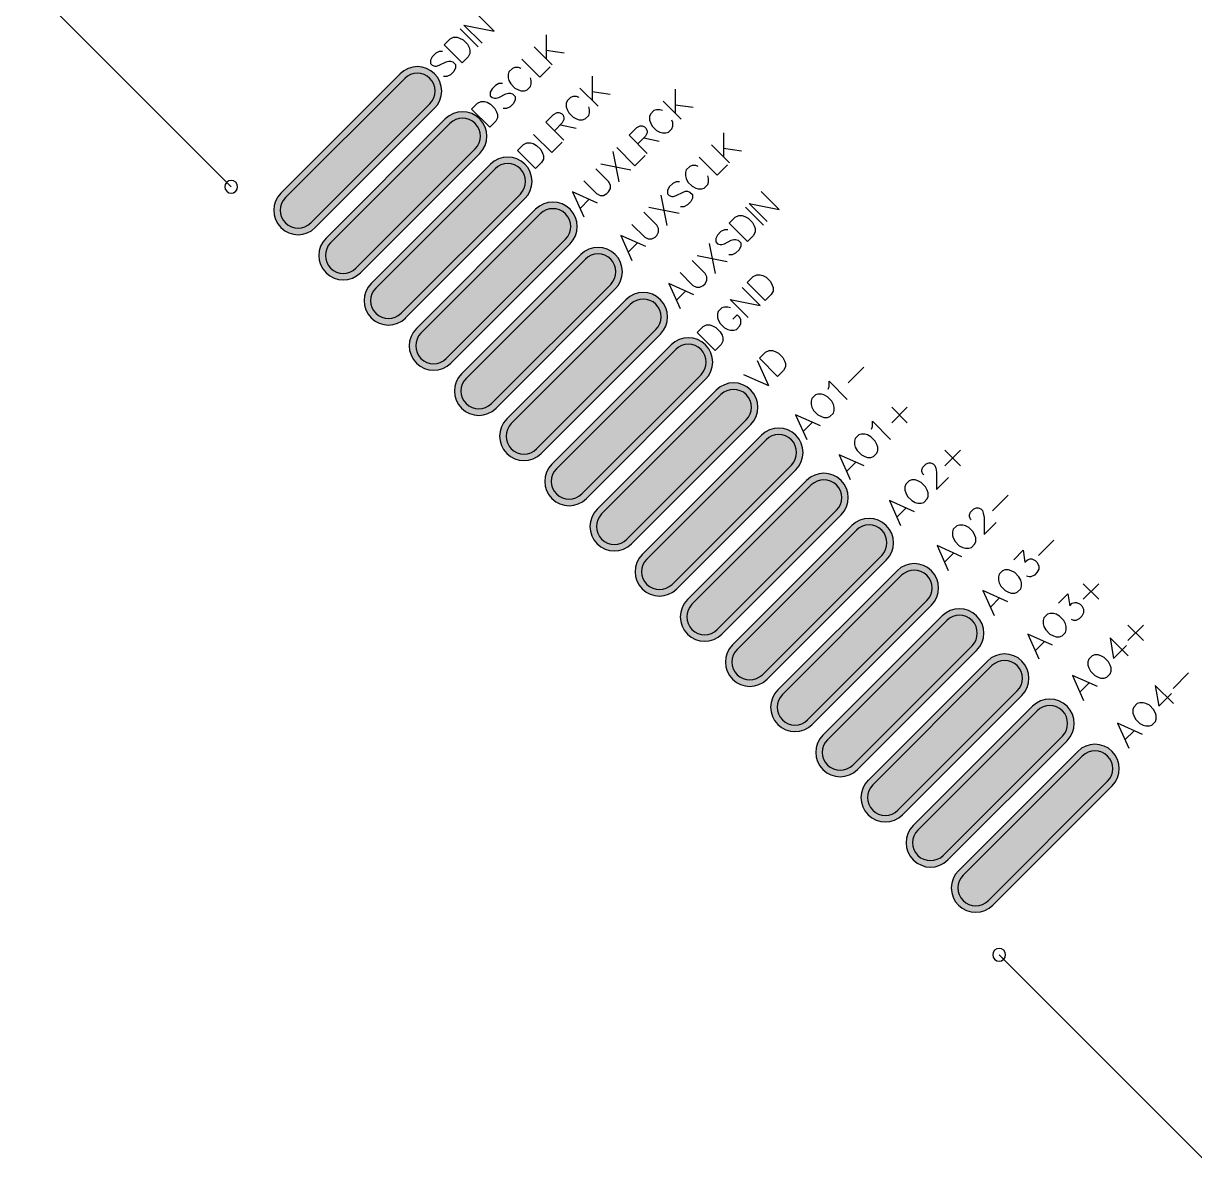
# Model space of a CAD drawing. Header units: millimetres. Extents: x -16.3 to 57, y -39.6 to 27.9.
# Drawn here: x 12.15 to 21.32, y -17.55 to -8.64 of the extents above; entities that cross this region are included whole.
import ezdxf

# ---------------------------------------------------------------- set-up
doc = ezdxf.new("R2010")
doc.units = ezdxf.units.MM
doc.header["$MEASUREMENT"] = 0
for name, color, linetype in [('TopLayer', 1, 'Continuous'), ('TopOverlay', 2, 'Continuous'), ('TopPaste', 8, 'Continuous'), ('TopSolder', 216, 'Continuous')]:
    doc.layers.add(name, color=color, linetype=linetype)

msp = doc.modelspace()

# ---------------------------------------------------------------- hatches: boundary and pattern name
at = {"layer": 'TopLayer'}
h = msp.add_hatch(color=1, dxfattribs=at)
edge = h.paths.add_edge_path()
edge.add_arc((14.302, -10.1014), 0.14, 135, 315)
edge.add_line((14.401, -10.2004), (15.3344, -9.267))
edge.add_arc((15.2354, -9.168), 0.14, -45, 135)
edge.add_line((15.1364, -9.069), (14.203, -10.0024))
h = msp.add_hatch(color=1, dxfattribs=at)
edge = h.paths.add_edge_path()
edge.add_arc((14.6555, -10.4549), 0.14, 135, 315)
edge.add_line((14.7545, -10.5539), (15.6879, -9.6205))
edge.add_arc((15.5889, -9.5215), 0.14, -45, 135)
edge.add_line((15.4899, -9.4226), (14.5565, -10.3559))
h = msp.add_hatch(color=1, dxfattribs=at)
edge = h.paths.add_edge_path()
edge.add_arc((15.0091, -10.8085), 0.14, 135, 315)
edge.add_line((15.1081, -10.9075), (16.0415, -9.9741))
edge.add_arc((15.9425, -9.8751), 0.14, -45, 135)
edge.add_line((15.8435, -9.7761), (14.9101, -10.7095))
h = msp.add_hatch(color=1, dxfattribs=at)
edge = h.paths.add_edge_path()
edge.add_arc((15.3626, -11.162), 0.14, 135, 315)
edge.add_line((15.4616, -11.261), (16.395, -10.3276))
edge.add_arc((16.296, -10.2286), 0.14, -45, 135)
edge.add_line((16.197, -10.1297), (15.2636, -11.063))
h = msp.add_hatch(color=1, dxfattribs=at)
edge = h.paths.add_edge_path()
edge.add_arc((15.7162, -11.5156), 0.14, 135, 315)
edge.add_line((15.8152, -11.6146), (16.7486, -10.6812))
edge.add_arc((16.6496, -10.5822), 0.14, -45, 135)
edge.add_line((16.5506, -10.4832), (15.6172, -11.4166))
h = msp.add_hatch(color=1, dxfattribs=at)
edge = h.paths.add_edge_path()
edge.add_arc((16.0697, -11.8691), 0.14, 135, 315)
edge.add_line((16.1687, -11.9681), (17.1021, -11.0347))
edge.add_arc((17.0031, -10.9358), 0.14, -45, 135)
edge.add_line((16.9041, -10.8368), (15.9707, -11.7702))
h = msp.add_hatch(color=1, dxfattribs=at)
edge = h.paths.add_edge_path()
edge.add_arc((16.4233, -12.2227), 0.14, 135, 315)
edge.add_line((16.5223, -12.3217), (17.4557, -11.3883))
edge.add_arc((17.3567, -11.2893), 0.14, -45, 135)
edge.add_line((17.2577, -11.1903), (16.3243, -12.1237))
h = msp.add_hatch(color=1, dxfattribs=at)
edge = h.paths.add_edge_path()
edge.add_arc((16.7768, -12.5762), 0.14, 135, 315)
edge.add_line((16.8758, -12.6752), (17.8092, -11.7418))
edge.add_arc((17.7102, -11.6429), 0.14, -45, 135)
edge.add_line((17.6112, -11.5439), (16.6779, -12.4773))
h = msp.add_hatch(color=1, dxfattribs=at)
edge = h.paths.add_edge_path()
edge.add_arc((17.1304, -12.9298), 0.14, 135, 315)
edge.add_line((17.2294, -13.0288), (18.1628, -12.0954))
edge.add_arc((18.0638, -11.9964), 0.14, -45, 135)
edge.add_line((17.9648, -11.8974), (17.0314, -12.8308))
h = msp.add_hatch(color=1, dxfattribs=at)
edge = h.paths.add_edge_path()
edge.add_arc((17.4839, -13.2834), 0.14, 135, 315)
edge.add_line((17.5829, -13.3823), (18.5163, -12.449))
edge.add_arc((18.4173, -12.35), 0.14, -45, 135)
edge.add_line((18.3183, -12.251), (17.385, -13.1844))
h = msp.add_hatch(color=1, dxfattribs=at)
edge = h.paths.add_edge_path()
edge.add_arc((17.8375, -13.6369), 0.14, 135, 315)
edge.add_line((17.9365, -13.7359), (18.8699, -12.8025))
edge.add_arc((18.7709, -12.7035), 0.14, -45, 135)
edge.add_line((18.6719, -12.6045), (17.7385, -13.5379))
h = msp.add_hatch(color=1, dxfattribs=at)
edge = h.paths.add_edge_path()
edge.add_arc((18.1911, -13.9905), 0.14, 135, 315)
edge.add_line((18.29, -14.0894), (19.2234, -13.1561))
edge.add_arc((19.1244, -13.0571), 0.14, -45, 135)
edge.add_line((19.0255, -12.9581), (18.0921, -13.8915))
h = msp.add_hatch(color=1, dxfattribs=at)
edge = h.paths.add_edge_path()
edge.add_arc((18.5446, -14.344), 0.14, 135, 315)
edge.add_line((18.6436, -14.443), (19.577, -13.5096))
edge.add_arc((19.478, -13.4106), 0.14, -45, 135)
edge.add_line((19.379, -13.3116), (18.4456, -14.245))
h = msp.add_hatch(color=1, dxfattribs=at)
edge = h.paths.add_edge_path()
edge.add_arc((18.8982, -14.6976), 0.14, 135, 315)
edge.add_line((18.9971, -14.7966), (19.9305, -13.8632))
edge.add_arc((19.8315, -13.7642), 0.14, -45, 135)
edge.add_line((19.7326, -13.6652), (18.7992, -14.5986))
h = msp.add_hatch(color=1, dxfattribs=at)
edge = h.paths.add_edge_path()
edge.add_arc((19.2517, -15.0511), 0.14, 135, 315)
edge.add_line((19.3507, -15.1501), (20.2841, -14.2167))
edge.add_arc((20.1851, -14.1177), 0.14, -45, 135)
edge.add_line((20.0861, -14.0187), (19.1527, -14.9521))
h = msp.add_hatch(color=1, dxfattribs=at)
edge = h.paths.add_edge_path()
edge.add_arc((19.6053, -15.4047), 0.14, 135, 315)
edge.add_line((19.7043, -15.5037), (20.6376, -14.5703))
edge.add_arc((20.5387, -14.4713), 0.14, -45, 135)
edge.add_line((20.4397, -14.3723), (19.5063, -15.3057))
at = {"layer": 'TopPaste'}
h = msp.add_hatch(color=8, dxfattribs=at)
edge = h.paths.add_edge_path()
edge.add_arc((14.302, -10.1014), 0.14, 135, 315)
edge.add_line((14.401, -10.2004), (15.3344, -9.267))
edge.add_arc((15.2354, -9.168), 0.14, -45, 135)
edge.add_line((15.1364, -9.069), (14.203, -10.0024))
h = msp.add_hatch(color=8, dxfattribs=at)
edge = h.paths.add_edge_path()
edge.add_arc((14.6555, -10.4549), 0.14, 135, 315)
edge.add_line((14.7545, -10.5539), (15.6879, -9.6205))
edge.add_arc((15.5889, -9.5215), 0.14, -45, 135)
edge.add_line((15.4899, -9.4226), (14.5565, -10.3559))
h = msp.add_hatch(color=8, dxfattribs=at)
edge = h.paths.add_edge_path()
edge.add_arc((15.0091, -10.8085), 0.14, 135, 315)
edge.add_line((15.1081, -10.9075), (16.0415, -9.9741))
edge.add_arc((15.9425, -9.8751), 0.14, -45, 135)
edge.add_line((15.8435, -9.7761), (14.9101, -10.7095))
h = msp.add_hatch(color=8, dxfattribs=at)
edge = h.paths.add_edge_path()
edge.add_arc((15.3626, -11.162), 0.14, 135, 315)
edge.add_line((15.4616, -11.261), (16.395, -10.3276))
edge.add_arc((16.296, -10.2286), 0.14, -45, 135)
edge.add_line((16.197, -10.1297), (15.2636, -11.063))
h = msp.add_hatch(color=8, dxfattribs=at)
edge = h.paths.add_edge_path()
edge.add_arc((15.7162, -11.5156), 0.14, 135, 315)
edge.add_line((15.8152, -11.6146), (16.7486, -10.6812))
edge.add_arc((16.6496, -10.5822), 0.14, -45, 135)
edge.add_line((16.5506, -10.4832), (15.6172, -11.4166))
h = msp.add_hatch(color=8, dxfattribs=at)
edge = h.paths.add_edge_path()
edge.add_arc((16.0697, -11.8691), 0.14, 135, 315)
edge.add_line((16.1687, -11.9681), (17.1021, -11.0347))
edge.add_arc((17.0031, -10.9358), 0.14, -45, 135)
edge.add_line((16.9041, -10.8368), (15.9707, -11.7702))
h = msp.add_hatch(color=8, dxfattribs=at)
edge = h.paths.add_edge_path()
edge.add_arc((16.4233, -12.2227), 0.14, 135, 315)
edge.add_line((16.5223, -12.3217), (17.4557, -11.3883))
edge.add_arc((17.3567, -11.2893), 0.14, -45, 135)
edge.add_line((17.2577, -11.1903), (16.3243, -12.1237))
h = msp.add_hatch(color=8, dxfattribs=at)
edge = h.paths.add_edge_path()
edge.add_arc((16.7768, -12.5762), 0.14, 135, 315)
edge.add_line((16.8758, -12.6752), (17.8092, -11.7418))
edge.add_arc((17.7102, -11.6429), 0.14, -45, 135)
edge.add_line((17.6112, -11.5439), (16.6779, -12.4773))
h = msp.add_hatch(color=8, dxfattribs=at)
edge = h.paths.add_edge_path()
edge.add_arc((17.1304, -12.9298), 0.14, 135, 315)
edge.add_line((17.2294, -13.0288), (18.1628, -12.0954))
edge.add_arc((18.0638, -11.9964), 0.14, -45, 135)
edge.add_line((17.9648, -11.8974), (17.0314, -12.8308))
h = msp.add_hatch(color=8, dxfattribs=at)
edge = h.paths.add_edge_path()
edge.add_arc((17.4839, -13.2834), 0.14, 135, 315)
edge.add_line((17.5829, -13.3823), (18.5163, -12.449))
edge.add_arc((18.4173, -12.35), 0.14, -45, 135)
edge.add_line((18.3183, -12.251), (17.385, -13.1844))
h = msp.add_hatch(color=8, dxfattribs=at)
edge = h.paths.add_edge_path()
edge.add_arc((17.8375, -13.6369), 0.14, 135, 315)
edge.add_line((17.9365, -13.7359), (18.8699, -12.8025))
edge.add_arc((18.7709, -12.7035), 0.14, -45, 135)
edge.add_line((18.6719, -12.6045), (17.7385, -13.5379))
h = msp.add_hatch(color=8, dxfattribs=at)
edge = h.paths.add_edge_path()
edge.add_arc((18.1911, -13.9905), 0.14, 135, 315)
edge.add_line((18.29, -14.0894), (19.2234, -13.1561))
edge.add_arc((19.1244, -13.0571), 0.14, -45, 135)
edge.add_line((19.0255, -12.9581), (18.0921, -13.8915))
h = msp.add_hatch(color=8, dxfattribs=at)
edge = h.paths.add_edge_path()
edge.add_arc((18.5446, -14.344), 0.14, 135, 315)
edge.add_line((18.6436, -14.443), (19.577, -13.5096))
edge.add_arc((19.478, -13.4106), 0.14, -45, 135)
edge.add_line((19.379, -13.3116), (18.4456, -14.245))
h = msp.add_hatch(color=8, dxfattribs=at)
edge = h.paths.add_edge_path()
edge.add_arc((18.8982, -14.6976), 0.14, 135, 315)
edge.add_line((18.9971, -14.7966), (19.9305, -13.8632))
edge.add_arc((19.8315, -13.7642), 0.14, -45, 135)
edge.add_line((19.7326, -13.6652), (18.7992, -14.5986))
h = msp.add_hatch(color=8, dxfattribs=at)
edge = h.paths.add_edge_path()
edge.add_arc((19.2517, -15.0511), 0.14, 135, 315)
edge.add_line((19.3507, -15.1501), (20.2841, -14.2167))
edge.add_arc((20.1851, -14.1177), 0.14, -45, 135)
edge.add_line((20.0861, -14.0187), (19.1527, -14.9521))
h = msp.add_hatch(color=8, dxfattribs=at)
edge = h.paths.add_edge_path()
edge.add_arc((19.6053, -15.4047), 0.14, 135, 315)
edge.add_line((19.7043, -15.5037), (20.6376, -14.5703))
edge.add_arc((20.5387, -14.4713), 0.14, -45, 135)
edge.add_line((20.4397, -14.3723), (19.5063, -15.3057))
at = {"layer": 'TopSolder'}
h = msp.add_hatch(color=216, dxfattribs=at)
edge = h.paths.add_edge_path()
edge.add_arc((14.302, -10.1014), 0.1908, 135, 315)
edge.add_line((14.4369, -10.2363), (15.3703, -9.3029))
edge.add_arc((15.2354, -9.168), 0.1908, -45, 135)
edge.add_line((15.1005, -9.0331), (14.1671, -9.9665))
h = msp.add_hatch(color=216, dxfattribs=at)
edge = h.paths.add_edge_path()
edge.add_arc((14.6555, -10.4549), 0.1908, 135, 315)
edge.add_line((14.7904, -10.5898), (15.7238, -9.6565))
edge.add_arc((15.5889, -9.5215), 0.1908, -45, 135)
edge.add_line((15.454, -9.3866), (14.5206, -10.32))
h = msp.add_hatch(color=216, dxfattribs=at)
edge = h.paths.add_edge_path()
edge.add_arc((15.0091, -10.8085), 0.1908, 135, 315)
edge.add_line((15.144, -10.9434), (16.0774, -10.01))
edge.add_arc((15.9425, -9.8751), 0.1908, -45, 135)
edge.add_line((15.8076, -9.7402), (14.8742, -10.6736))
h = msp.add_hatch(color=216, dxfattribs=at)
edge = h.paths.add_edge_path()
edge.add_arc((15.3626, -11.162), 0.1908, 135, 315)
edge.add_line((15.4975, -11.2969), (16.4309, -10.3636))
edge.add_arc((16.296, -10.2286), 0.1908, -45, 135)
edge.add_line((16.1611, -10.0937), (15.2277, -11.0271))
h = msp.add_hatch(color=216, dxfattribs=at)
edge = h.paths.add_edge_path()
edge.add_arc((15.7162, -11.5156), 0.1908, 135, 315)
edge.add_line((15.8511, -11.6505), (16.7845, -10.7171))
edge.add_arc((16.6496, -10.5822), 0.1908, -45, 135)
edge.add_line((16.5147, -10.4473), (15.5813, -11.3807))
h = msp.add_hatch(color=216, dxfattribs=at)
edge = h.paths.add_edge_path()
edge.add_arc((16.0697, -11.8691), 0.1908, 135, 315)
edge.add_line((16.2046, -12.0041), (17.138, -11.0707))
edge.add_arc((17.0031, -10.9358), 0.1908, -45, 135)
edge.add_line((16.8682, -10.8008), (15.9348, -11.7342))
h = msp.add_hatch(color=216, dxfattribs=at)
edge = h.paths.add_edge_path()
edge.add_arc((16.4233, -12.2227), 0.1908, 135, 315)
edge.add_line((16.5582, -12.3576), (17.4916, -11.4242))
edge.add_arc((17.3567, -11.2893), 0.1908, -45, 135)
edge.add_line((17.2218, -11.1544), (16.2884, -12.0878))
h = msp.add_hatch(color=216, dxfattribs=at)
edge = h.paths.add_edge_path()
edge.add_arc((16.7768, -12.5762), 0.1908, 135, 315)
edge.add_line((16.9118, -12.7112), (17.8451, -11.7778))
edge.add_arc((17.7102, -11.6429), 0.1908, -45, 135)
edge.add_line((17.5753, -11.5079), (16.6419, -12.4413))
h = msp.add_hatch(color=216, dxfattribs=at)
edge = h.paths.add_edge_path()
edge.add_arc((17.1304, -12.9298), 0.1908, 135, 315)
edge.add_line((17.2653, -13.0647), (18.1987, -12.1313))
edge.add_arc((18.0638, -11.9964), 0.1908, -45, 135)
edge.add_line((17.9289, -11.8615), (16.9955, -12.7949))
h = msp.add_hatch(color=216, dxfattribs=at)
edge = h.paths.add_edge_path()
edge.add_arc((17.4839, -13.2834), 0.1908, 135, 315)
edge.add_line((17.6189, -13.4183), (18.5522, -12.4849))
edge.add_arc((18.4173, -12.35), 0.1908, -45, 135)
edge.add_line((18.2824, -12.2151), (17.349, -13.1484))
h = msp.add_hatch(color=216, dxfattribs=at)
edge = h.paths.add_edge_path()
edge.add_arc((17.8375, -13.6369), 0.1908, 135, 315)
edge.add_line((17.9724, -13.7718), (18.9058, -12.8384))
edge.add_arc((18.7709, -12.7035), 0.1908, -45, 135)
edge.add_line((18.636, -12.5686), (17.7026, -13.502))
h = msp.add_hatch(color=216, dxfattribs=at)
edge = h.paths.add_edge_path()
edge.add_arc((18.1911, -13.9905), 0.1908, 135, 315)
edge.add_line((18.326, -14.1254), (19.2594, -13.192))
edge.add_arc((19.1244, -13.0571), 0.1908, -45, 135)
edge.add_line((18.9895, -12.9222), (18.0561, -13.8555))
h = msp.add_hatch(color=216, dxfattribs=at)
edge = h.paths.add_edge_path()
edge.add_arc((18.5446, -14.344), 0.1908, 135, 315)
edge.add_line((18.6795, -14.4789), (19.6129, -13.5455))
edge.add_arc((19.478, -13.4106), 0.1908, -45, 135)
edge.add_line((19.3431, -13.2757), (18.4097, -14.2091))
h = msp.add_hatch(color=216, dxfattribs=at)
edge = h.paths.add_edge_path()
edge.add_arc((18.8982, -14.6976), 0.1908, 135, 315)
edge.add_line((19.0331, -14.8325), (19.9665, -13.8991))
edge.add_arc((19.8315, -13.7642), 0.1908, -45, 135)
edge.add_line((19.6966, -13.6293), (18.7632, -14.5627))
h = msp.add_hatch(color=216, dxfattribs=at)
edge = h.paths.add_edge_path()
edge.add_arc((19.2517, -15.0511), 0.1908, 135, 315)
edge.add_line((19.3866, -15.186), (20.32, -14.2526))
edge.add_arc((20.1851, -14.1177), 0.1908, -45, 135)
edge.add_line((20.0502, -13.9828), (19.1168, -14.9162))
h = msp.add_hatch(color=216, dxfattribs=at)
edge = h.paths.add_edge_path()
edge.add_arc((19.6053, -15.4047), 0.1908, 135, 315)
edge.add_line((19.7402, -15.5396), (20.6736, -14.6062))
edge.add_arc((20.5387, -14.4713), 0.1908, -45, 135)
edge.add_line((20.4037, -14.3364), (19.4704, -15.2698))

# ---------------------------------------------------------------- linework, layer by layer
at = {"layer": 'TopLayer', "color": 1}
for p, q in [((15.1364, -9.069), (14.203, -10.0024)), ((14.401, -10.2004), (15.3344, -9.267)), ((15.4899, -9.4226), (14.5565, -10.3559)), ((14.7545, -10.5539), (15.6879, -9.6205)), ((15.8435, -9.7761), (14.9101, -10.7095)), ((15.1081, -10.9075), (16.0415, -9.9741)), ((16.197, -10.1297), (15.2636, -11.063)), ((15.4616, -11.261), (16.395, -10.3276)), ((16.5506, -10.4832), (15.6172, -11.4166)), ((15.8152, -11.6146), (16.7486, -10.6812)), ((16.9041, -10.8368), (15.9707, -11.7702)), ((16.1687, -11.9681), (17.1021, -11.0347)), ((17.2577, -11.1903), (16.3243, -12.1237)), ((16.5223, -12.3217), (17.4557, -11.3883)), ((17.6112, -11.5439), (16.6779, -12.4773)), ((16.8758, -12.6752), (17.8092, -11.7418)), ((17.9648, -11.8974), (17.0314, -12.8308)), ((17.2294, -13.0288), (18.1628, -12.0954)), ((18.3183, -12.251), (17.385, -13.1844)), ((17.5829, -13.3823), (18.5163, -12.449)), ((18.6719, -12.6045), (17.7385, -13.5379)), ((17.9365, -13.7359), (18.8699, -12.8025)), ((19.0255, -12.9581), (18.0921, -13.8915)), ((18.29, -14.0894), (19.2234, -13.1561)), ((19.379, -13.3116), (18.4456, -14.245)), ((18.6436, -14.443), (19.577, -13.5096)), ((19.7326, -13.6652), (18.7992, -14.5986)), ((18.9971, -14.7966), (19.9305, -13.8632)), ((20.0861, -14.0187), (19.1527, -14.9521)), ((19.3507, -15.1501), (20.2841, -14.2167)), ((20.4397, -14.3723), (19.5063, -15.3057)), ((19.7043, -15.5037), (20.6376, -14.5703))]:
    msp.add_line(p, q, dxfattribs=at)
for centre, start, end in [((15.2354, -9.168), 315, 135), ((15.5889, -9.5215), 315, 135), ((15.9425, -9.8751), 315, 135), ((14.302, -10.1014), 135, 315), ((16.296, -10.2286), 315, 135), ((14.6555, -10.4549), 135, 315), ((16.6496, -10.5822), 315, 135), ((15.0091, -10.8085), 135, 315), ((17.0031, -10.9358), 315, 135), ((15.3626, -11.162), 135, 315), ((17.3567, -11.2893), 315, 135), ((15.7162, -11.5156), 135, 315), ((17.7102, -11.6429), 315, 135), ((16.0697, -11.8691), 135, 315), ((18.0638, -11.9964), 315, 135), ((16.4233, -12.2227), 135, 315), ((18.4173, -12.35), 315, 135), ((16.7768, -12.5762), 135, 315), ((18.7709, -12.7035), 315, 135), ((17.1304, -12.9298), 135, 315), ((19.1244, -13.0571), 315, 135), ((17.4839, -13.2834), 135, 315), ((19.478, -13.4106), 315, 135), ((17.8375, -13.6369), 135, 315), ((19.8315, -13.7642), 315, 135), ((18.1911, -13.9905), 135, 315), ((20.1851, -14.1177), 315, 135), ((18.5446, -14.344), 135, 315), ((20.5387, -14.4713), 315, 135), ((18.8982, -14.6976), 135, 315), ((19.2517, -15.0511), 135, 315), ((19.6053, -15.4047), 135, 315)]:
    msp.add_arc(centre, 0.14, start, end, dxfattribs=at)
at = {"layer": 'TopOverlay'}
for p, q in [((12.1524, -8.2912), (13.7787, -9.9175)), ((15.6947, -8.5573), (15.8361, -8.6987)), ((15.5708, -8.6812), (15.7122, -8.8226)), ((15.6005, -8.6516), (15.7419, -8.793)), ((15.6005, -8.6516), (15.8361, -8.6987)), ((15.4449, -8.8071), (15.4921, -8.76)), ((15.4921, -8.76), (15.519, -8.7465)), ((15.519, -8.7465), (15.5459, -8.7465)), ((15.5459, -8.7465), (15.5661, -8.7532)), ((15.5661, -8.7532), (15.5931, -8.7667)), ((15.5931, -8.7667), (15.6267, -8.8004)), ((16.2433, -8.7271), (16.2433, -8.9156)), ((15.3796, -8.8724), (15.3527, -8.8994)), ((15.4066, -8.859), (15.3796, -8.8724)), ((15.4335, -8.859), (15.4066, -8.859)), ((15.4449, -8.8071), (15.5863, -8.9485)), ((15.6267, -8.8004), (15.6402, -8.8273)), ((15.6469, -8.8744), (15.6335, -8.9014)), ((15.6402, -8.8273), (15.6469, -8.8475)), ((15.6469, -8.8475), (15.6469, -8.8744)), ((16.1491, -8.8214), (16.2905, -8.9628)), ((16.2433, -8.8483), (16.3847, -8.8685)), ((15.3527, -8.8994), (15.3392, -8.9263)), ((15.3392, -8.9263), (15.3392, -8.9532)), ((15.3392, -8.9532), (15.3527, -8.9667)), ((15.3527, -8.9667), (15.3729, -8.9734)), ((15.3729, -8.9734), (15.3864, -8.9734)), ((15.3864, -8.9734), (15.4066, -8.9667)), ((15.4066, -8.9667), (15.4604, -8.9398)), ((15.4604, -8.9398), (15.4806, -8.933)), ((15.4806, -8.933), (15.4941, -8.933)), ((15.4941, -8.933), (15.5143, -8.9398)), ((15.5143, -8.9398), (15.5345, -8.9599)), ((15.5345, -8.9599), (15.5345, -8.9869)), ((15.6335, -8.9014), (15.5863, -8.9485)), ((16.0528, -8.9177), (16.1942, -9.0591)), ((16.1942, -9.0591), (16.275, -8.9783)), ((15.4671, -9.0542), (15.4402, -9.0542)), ((15.4941, -9.0407), (15.4671, -9.0542)), ((15.521, -9.0138), (15.4941, -9.0407)), ((15.5345, -8.9869), (15.521, -9.0138)), ((15.9525, -9.018), (15.9458, -9.0382)), ((15.9458, -9.0382), (15.9458, -9.0651)), ((15.9458, -9.0651), (15.9525, -9.0853)), ((15.9794, -8.991), (15.9525, -9.018)), ((15.9996, -8.9843), (15.9794, -8.991)), ((16.0265, -8.9843), (15.9996, -8.9843)), ((16.0467, -8.991), (16.0265, -8.9843)), ((16.1275, -9.0853), (16.1208, -9.0651)), ((16.6026, -9.0504), (16.6026, -9.2389)), ((15.8198, -9.1506), (15.8064, -9.1775)), ((15.8468, -9.1237), (15.8198, -9.1506)), ((15.8737, -9.1102), (15.8468, -9.1237)), ((15.9006, -9.1102), (15.8737, -9.1102)), ((15.9525, -9.0853), (15.966, -9.1122)), ((15.966, -9.1122), (15.9996, -9.1459)), ((15.9996, -9.1459), (16.0265, -9.1594)), ((16.0265, -9.1594), (16.0467, -9.1661)), ((16.0737, -9.1661), (16.0939, -9.1594)), ((16.0939, -9.1594), (16.1208, -9.1324)), ((16.1208, -9.1324), (16.1275, -9.1122)), ((16.1275, -9.1122), (16.1275, -9.0853)), ((16.5083, -9.1447), (16.6497, -9.2861)), ((17.2538, -9.1536), (17.2538, -9.3421)), ((15.7074, -9.2631), (15.7343, -9.2496)), ((15.7343, -9.2496), (15.7613, -9.2496)), ((15.7613, -9.2496), (15.7815, -9.2563)), ((15.7815, -9.2563), (15.8084, -9.2698)), ((15.8064, -9.1775), (15.8064, -9.2045)), ((15.8064, -9.2045), (15.8198, -9.2179)), ((15.8198, -9.2179), (15.84, -9.2247)), ((15.84, -9.2247), (15.8535, -9.2247)), ((15.8535, -9.2247), (15.8737, -9.2179)), ((15.8737, -9.2179), (15.9276, -9.191)), ((15.9276, -9.191), (15.9478, -9.1843)), ((15.9478, -9.1843), (15.9612, -9.1843)), ((15.9612, -9.1843), (15.9814, -9.191)), ((15.9814, -9.191), (16.0016, -9.2112)), ((16.0016, -9.2381), (15.9882, -9.2651)), ((16.0016, -9.2112), (16.0016, -9.2381)), ((16.0467, -9.1661), (16.0737, -9.1661)), ((16.408, -9.245), (16.4012, -9.2652)), ((16.4349, -9.2181), (16.408, -9.245)), ((16.4551, -9.2113), (16.4349, -9.2181)), ((16.482, -9.2113), (16.4551, -9.2113)), ((16.5022, -9.2181), (16.482, -9.2113)), ((16.6026, -9.1716), (16.7439, -9.1918)), ((17.1595, -9.2478), (17.3009, -9.3892)), ((15.6603, -9.3102), (15.7074, -9.2631)), ((15.6603, -9.3102), (15.8017, -9.4516)), ((15.8084, -9.2698), (15.8421, -9.3035)), ((15.8421, -9.3035), (15.8555, -9.3304)), ((15.8555, -9.3304), (15.8623, -9.3506)), ((15.9343, -9.3055), (15.9074, -9.3055)), ((15.9612, -9.292), (15.9343, -9.3055)), ((15.9882, -9.2651), (15.9612, -9.292)), ((16.3023, -9.3507), (16.3292, -9.3372)), ((16.3292, -9.3372), (16.3427, -9.3372)), ((16.3427, -9.3372), (16.3629, -9.344)), ((16.3629, -9.344), (16.3763, -9.3574)), ((16.4012, -9.2652), (16.4012, -9.2921)), ((16.4012, -9.2921), (16.408, -9.3123)), ((16.408, -9.3123), (16.4214, -9.3393)), ((16.4214, -9.3393), (16.4551, -9.3729)), ((16.583, -9.3123), (16.5763, -9.2921)), ((16.5763, -9.3594), (16.583, -9.3392)), ((16.583, -9.3392), (16.583, -9.3123)), ((17.0592, -9.3481), (17.0524, -9.3683)), ((17.0861, -9.3212), (17.0592, -9.3481)), ((17.1063, -9.3145), (17.0861, -9.3212)), ((17.1332, -9.3145), (17.1063, -9.3145)), ((17.1534, -9.3212), (17.1332, -9.3145)), ((17.2538, -9.2747), (17.3951, -9.2949)), ((15.8488, -9.4044), (15.8017, -9.4516)), ((15.8623, -9.3775), (15.8488, -9.4044)), ((15.8623, -9.3506), (15.8623, -9.3775)), ((16.2417, -9.4113), (16.3023, -9.3507)), ((16.2417, -9.4113), (16.3831, -9.5527)), ((16.3696, -9.418), (16.309, -9.4786)), ((16.3561, -9.4315), (16.4773, -9.4584)), ((16.3831, -9.3911), (16.3696, -9.418)), ((16.3763, -9.3574), (16.3831, -9.3776)), ((16.3831, -9.3776), (16.3831, -9.3911)), ((16.4551, -9.3729), (16.482, -9.3864)), ((16.482, -9.3864), (16.5022, -9.3931)), ((16.5022, -9.3931), (16.5292, -9.3931)), ((16.5292, -9.3931), (16.5494, -9.3864)), ((16.5494, -9.3864), (16.5763, -9.3594)), ((16.9535, -9.4538), (16.9804, -9.4404)), ((16.9804, -9.4404), (16.9939, -9.4404)), ((16.9939, -9.4404), (17.0141, -9.4471)), ((17.0524, -9.3683), (17.0524, -9.3953)), ((17.0524, -9.3953), (17.0592, -9.4155)), ((17.0592, -9.4155), (17.0726, -9.4424)), ((17.2342, -9.4155), (17.2275, -9.3953)), ((17.2342, -9.4424), (17.2342, -9.4155)), ((16.1454, -9.5076), (16.2868, -9.649)), ((16.8929, -9.5144), (16.9535, -9.4538)), ((16.8929, -9.5144), (17.0343, -9.6558)), ((17.0208, -9.5212), (16.9602, -9.5818)), ((17.0141, -9.4471), (17.0275, -9.4606)), ((17.0343, -9.4942), (17.0208, -9.5212)), ((17.0275, -9.4606), (17.0343, -9.4808)), ((17.0343, -9.4808), (17.0343, -9.4942)), ((17.0726, -9.4424), (17.1063, -9.4761)), ((17.1063, -9.4761), (17.1332, -9.4895)), ((17.1332, -9.4895), (17.1534, -9.4963)), ((17.1534, -9.4963), (17.1804, -9.4963)), ((17.1804, -9.4963), (17.2006, -9.4895)), ((17.2006, -9.4895), (17.2275, -9.4626)), ((17.2275, -9.4626), (17.2342, -9.4424)), ((17.6309, -9.4948), (17.6309, -9.6833)), ((16.0195, -9.6335), (16.0666, -9.5863)), ((16.0666, -9.5863), (16.0935, -9.5729)), ((16.0935, -9.5729), (16.1205, -9.5729)), ((16.1205, -9.5729), (16.1407, -9.5796)), ((16.1407, -9.5796), (16.1676, -9.5931)), ((16.1676, -9.5931), (16.2013, -9.6267)), ((16.2868, -9.649), (16.3676, -9.5682)), ((16.7966, -9.6107), (16.938, -9.7521)), ((17.0073, -9.5346), (17.1285, -9.5616)), ((17.5367, -9.5891), (17.6781, -9.7305)), ((17.6309, -9.616), (17.7723, -9.6362)), ((16.0195, -9.6335), (16.1609, -9.7749)), ((16.2013, -9.6267), (16.2147, -9.6537)), ((16.2215, -9.7008), (16.208, -9.7277)), ((16.2147, -9.6537), (16.2215, -9.6739)), ((16.2215, -9.6739), (16.2215, -9.7008)), ((16.7649, -9.6424), (16.8121, -9.878)), ((16.938, -9.7521), (17.0188, -9.6713)), ((17.4404, -9.6853), (17.5818, -9.8267)), ((16.208, -9.7277), (16.1609, -9.7749)), ((16.7326, -9.8767), (16.6316, -9.7757)), ((16.6707, -9.7366), (16.9063, -9.7837)), ((17.3401, -9.7857), (17.3333, -9.8059)), ((17.3333, -9.8059), (17.3333, -9.8328)), ((17.367, -9.7587), (17.3401, -9.7857)), ((17.3872, -9.752), (17.367, -9.7587)), ((17.4141, -9.752), (17.3872, -9.752)), ((17.4343, -9.7587), (17.4141, -9.752)), ((17.5818, -9.8267), (17.6626, -9.7459)), ((16.5374, -9.8699), (16.6384, -9.9709)), ((16.7461, -9.9036), (16.7326, -9.8767)), ((17.2344, -9.8914), (17.2074, -9.9183)), ((17.2613, -9.8779), (17.2344, -9.8914)), ((17.2882, -9.8779), (17.2613, -9.8779)), ((17.3333, -9.8328), (17.3401, -9.853)), ((17.3401, -9.853), (17.3535, -9.8799)), ((17.3535, -9.8799), (17.3872, -9.9136)), ((17.5151, -9.853), (17.5084, -9.8328)), ((17.5084, -9.9001), (17.5151, -9.8799)), ((17.5151, -9.8799), (17.5151, -9.853)), ((16.6458, -10.0443), (16.4505, -9.9568)), ((16.4505, -9.9568), (16.538, -10.152)), ((16.6384, -9.9709), (16.6653, -9.9844)), ((16.6653, -9.9844), (16.6922, -9.9844)), ((16.6922, -9.9844), (16.7192, -9.9709)), ((16.7192, -9.9709), (16.7326, -9.9575)), ((16.7326, -9.9575), (16.7461, -9.9305)), ((16.7461, -9.9305), (16.7461, -9.9036)), ((17.1421, -9.9836), (17.1893, -10.2193)), ((17.2074, -9.9183), (17.194, -9.9452)), ((17.194, -9.9452), (17.194, -9.9722)), ((17.194, -9.9722), (17.2074, -9.9856)), ((17.2074, -9.9856), (17.2276, -9.9924)), ((17.2411, -9.9924), (17.2613, -9.9856)), ((17.2613, -9.9856), (17.3152, -9.9587)), ((17.3152, -9.9587), (17.3354, -9.952)), ((17.3354, -9.952), (17.3488, -9.952)), ((17.3488, -9.952), (17.369, -9.9587)), ((17.369, -9.9587), (17.3892, -9.9789)), ((17.3872, -9.9136), (17.4141, -9.9271)), ((17.3892, -9.9789), (17.3892, -10.0058)), ((17.4141, -9.9271), (17.4343, -9.9338)), ((17.4343, -9.9338), (17.4613, -9.9338)), ((17.4613, -9.9338), (17.4815, -9.9271)), ((17.4815, -9.9271), (17.5084, -9.9001)), ((17.9266, -9.9534), (18.068, -10.0948)), ((16.5111, -10.0847), (16.5784, -10.0174)), ((17.0479, -10.0779), (17.2835, -10.125)), ((17.2276, -9.9924), (17.2411, -9.9924)), ((17.3219, -10.0732), (17.295, -10.0732)), ((17.3488, -10.0597), (17.3219, -10.0732)), ((17.3758, -10.0328), (17.3488, -10.0597)), ((17.3892, -10.0058), (17.3758, -10.0328)), ((17.8027, -10.0773), (17.9441, -10.2187)), ((17.8324, -10.0477), (17.9738, -10.1891)), ((17.8324, -10.0477), (18.068, -10.0948)), ((17.1098, -10.2179), (17.0088, -10.1169)), ((17.6768, -10.2032), (17.724, -10.1561)), ((17.724, -10.1561), (17.7509, -10.1426)), ((17.7509, -10.1426), (17.7778, -10.1426)), ((17.7778, -10.1426), (17.798, -10.1494)), ((17.798, -10.1494), (17.825, -10.1628)), ((17.825, -10.1628), (17.8586, -10.1965)), ((16.9145, -10.2112), (17.0155, -10.3122)), ((17.1233, -10.2448), (17.1098, -10.2179)), ((17.1233, -10.2718), (17.1233, -10.2448)), ((17.6385, -10.2551), (17.6115, -10.2685)), ((17.6654, -10.2551), (17.6385, -10.2551)), ((17.6768, -10.2032), (17.8182, -10.3446)), ((17.8586, -10.1965), (17.8721, -10.2234)), ((17.8721, -10.2234), (17.8788, -10.2436)), ((17.8788, -10.2436), (17.8788, -10.2706)), ((17.0229, -10.3856), (16.8277, -10.298)), ((16.8277, -10.298), (16.9152, -10.4933)), ((17.0155, -10.3122), (17.0425, -10.3256)), ((17.0425, -10.3256), (17.0694, -10.3256)), ((17.0694, -10.3256), (17.0963, -10.3122)), ((17.0963, -10.3122), (17.1098, -10.2987)), ((17.1098, -10.2987), (17.1233, -10.2718)), ((17.5846, -10.2955), (17.5711, -10.3224)), ((17.5711, -10.3224), (17.5711, -10.3493)), ((17.5711, -10.3493), (17.5846, -10.3628)), ((17.6115, -10.2685), (17.5846, -10.2955)), ((17.6385, -10.3628), (17.6923, -10.3359)), ((17.6923, -10.3359), (17.7125, -10.3291)), ((17.7125, -10.3291), (17.726, -10.3291)), ((17.726, -10.3291), (17.7462, -10.3359)), ((17.7462, -10.3359), (17.7664, -10.3561)), ((17.7664, -10.3561), (17.7664, -10.383)), ((17.8654, -10.2975), (17.8182, -10.3446)), ((17.8788, -10.2706), (17.8654, -10.2975)), ((16.8883, -10.426), (16.9556, -10.3586)), ((17.5193, -10.3608), (17.5664, -10.5964)), ((17.5846, -10.3628), (17.6048, -10.3695)), ((17.6048, -10.3695), (17.6183, -10.3695)), ((17.6183, -10.3695), (17.6385, -10.3628)), ((17.726, -10.4369), (17.6991, -10.4503)), ((17.7529, -10.4099), (17.726, -10.4369)), ((17.7664, -10.383), (17.7529, -10.4099)), ((17.487, -10.5951), (17.386, -10.4941)), ((17.425, -10.455), (17.6607, -10.5022)), ((17.6991, -10.4503), (17.6721, -10.4503)), ((17.2917, -10.5884), (17.3927, -10.6893)), ((17.5004, -10.622), (17.487, -10.5951)), ((17.5004, -10.6489), (17.5004, -10.622)), ((17.8172, -10.6659), (17.8643, -10.6188)), ((17.8643, -10.6188), (17.8913, -10.6053)), ((17.8913, -10.6053), (17.9182, -10.6053)), ((17.9182, -10.6053), (17.9384, -10.612)), ((17.9384, -10.612), (17.9653, -10.6255)), ((17.9653, -10.6255), (17.999, -10.6592)), ((17.4001, -10.7627), (17.2049, -10.6752)), ((17.2049, -10.6752), (17.2924, -10.8705)), ((17.3927, -10.6893), (17.4196, -10.7028)), ((17.4196, -10.7028), (17.4466, -10.7028)), ((17.4466, -10.7028), (17.4735, -10.6893)), ((17.4735, -10.6893), (17.487, -10.6759)), ((17.487, -10.6759), (17.5004, -10.6489)), ((17.7782, -10.7049), (17.9195, -10.8463)), ((17.8172, -10.6659), (17.9586, -10.8073)), ((17.999, -10.6592), (18.0125, -10.6861)), ((18.0125, -10.6861), (18.0192, -10.7063)), ((18.0192, -10.7063), (18.0192, -10.7332)), ((17.2655, -10.8031), (17.3328, -10.7358)), ((17.6839, -10.7992), (17.8253, -10.9406)), ((17.6839, -10.7992), (17.9195, -10.8463)), ((18.0057, -10.7602), (17.9586, -10.8073)), ((18.0192, -10.7332), (18.0057, -10.7602)), ((17.591, -10.8921), (17.5842, -10.9123)), ((17.6179, -10.8652), (17.591, -10.8921)), ((17.6381, -10.8585), (17.6179, -10.8652)), ((17.665, -10.8585), (17.6381, -10.8585)), ((17.6852, -10.8652), (17.665, -10.8585)), ((17.4718, -11.0113), (17.4987, -10.9978)), ((17.4987, -10.9978), (17.5257, -10.9978)), ((17.5257, -10.9978), (17.5459, -11.0046)), ((17.5842, -10.9123), (17.5842, -10.9393)), ((17.5842, -10.9393), (17.591, -10.9595)), ((17.591, -10.9595), (17.6044, -10.9864)), ((17.6044, -10.9864), (17.6381, -11.02)), ((17.7054, -10.9527), (17.7391, -10.9191)), ((17.7593, -10.9393), (17.7391, -10.9191)), ((17.766, -10.9595), (17.7593, -10.9393)), ((17.7593, -11.0066), (17.766, -10.9864)), ((17.766, -10.9864), (17.766, -10.9595)), ((17.4247, -11.0584), (17.4718, -11.0113)), ((17.4247, -11.0584), (17.5661, -11.1998)), ((17.5459, -11.0046), (17.5728, -11.018)), ((17.5728, -11.018), (17.6065, -11.0517)), ((17.6065, -11.0517), (17.6199, -11.0786)), ((17.6199, -11.0786), (17.6267, -11.0988)), ((17.6381, -11.02), (17.665, -11.0335)), ((17.665, -11.0335), (17.6852, -11.0402)), ((17.6852, -11.0402), (17.7122, -11.0402)), ((17.7122, -11.0402), (17.7324, -11.0335)), ((17.7324, -11.0335), (17.7593, -11.0066)), ((17.6132, -11.1527), (17.5661, -11.1998)), ((17.6267, -11.1258), (17.6132, -11.1527)), ((17.6267, -11.0988), (17.6267, -11.1258)), ((17.9136, -11.2596), (17.9608, -11.2125)), ((17.9136, -11.2596), (18.055, -11.401)), ((17.9608, -11.2125), (17.9877, -11.199)), ((17.9877, -11.199), (18.0146, -11.199)), ((18.0146, -11.199), (18.0348, -11.2058)), ((18.0348, -11.2058), (18.0617, -11.2192)), ((18.0617, -11.2192), (18.0954, -11.2529)), ((18.0954, -11.2529), (18.1089, -11.2798)), ((17.8954, -11.2778), (17.983, -11.4731)), ((18.1021, -11.3539), (18.055, -11.401)), ((18.1156, -11.327), (18.1021, -11.3539)), ((18.1089, -11.2798), (18.1156, -11.3)), ((18.1156, -11.3), (18.1156, -11.327)), ((18.6083, -11.4506), (18.7295, -11.3294)), ((17.7877, -11.3855), (17.983, -11.4731)), ((18.4575, -11.4802), (18.4575, -11.4398)), ((18.4575, -11.4398), (18.5989, -11.5812)), ((18.3504, -11.5469), (18.3235, -11.5738)), ((18.3706, -11.5401), (18.3504, -11.5469)), ((18.3976, -11.5401), (18.3706, -11.5401)), ((18.4178, -11.5469), (18.3976, -11.5401)), ((18.4447, -11.5603), (18.4178, -11.5469)), ((18.4508, -11.5004), (18.4575, -11.4802)), ((18.3235, -11.5738), (18.3168, -11.594)), ((18.3168, -11.594), (18.3168, -11.6209)), ((18.3168, -11.6209), (18.3235, -11.6411)), ((18.4784, -11.594), (18.4447, -11.5603)), ((18.4918, -11.6209), (18.4784, -11.594)), ((18.4986, -11.6411), (18.4918, -11.6209)), ((18.3915, -11.7886), (18.1963, -11.7011)), ((18.1963, -11.7011), (18.2838, -11.8963)), ((18.3235, -11.6411), (18.337, -11.6681)), ((18.337, -11.6681), (18.3706, -11.7017)), ((18.3706, -11.7017), (18.3976, -11.7152)), ((18.3976, -11.7152), (18.4178, -11.7219)), ((18.4178, -11.7219), (18.4447, -11.7219)), ((18.4447, -11.7219), (18.4649, -11.7152)), ((18.4649, -11.7152), (18.4918, -11.6883)), ((18.4918, -11.6883), (18.4986, -11.6681)), ((18.4986, -11.6681), (18.4986, -11.6411)), ((18.9481, -11.6424), (19.0693, -11.7636)), ((18.9481, -11.7636), (19.0693, -11.6424)), ((18.2569, -11.829), (18.3242, -11.7617)), ((18.7906, -11.8134), (18.7973, -11.7932)), ((18.7973, -11.7932), (18.7973, -11.7528)), ((18.7973, -11.7528), (18.9387, -11.8942)), ((18.6633, -11.8868), (18.6566, -11.907)), ((18.6566, -11.907), (18.6566, -11.9339)), ((18.6903, -11.8599), (18.6633, -11.8868)), ((18.7105, -11.8531), (18.6903, -11.8599)), ((18.7374, -11.8531), (18.7105, -11.8531)), ((18.7576, -11.8599), (18.7374, -11.8531)), ((18.7845, -11.8733), (18.7576, -11.8599)), ((18.8182, -11.907), (18.7845, -11.8733)), ((18.8317, -11.9339), (18.8182, -11.907)), ((18.6566, -11.9339), (18.6633, -11.9541)), ((18.6633, -11.9541), (18.6768, -11.9811)), ((18.6768, -11.9811), (18.7105, -12.0147)), ((18.8047, -12.0282), (18.8317, -12.0012)), ((18.8384, -11.9541), (18.8317, -11.9339)), ((18.8317, -12.0012), (18.8384, -11.981)), ((18.8384, -11.981), (18.8384, -11.9541)), ((19.3646, -11.9791), (19.4858, -12.1003)), ((19.3646, -12.1003), (19.4858, -11.9791)), ((18.7313, -12.1016), (18.5361, -12.014)), ((18.5361, -12.014), (18.6236, -12.2093)), ((18.5967, -12.142), (18.664, -12.0746)), ((18.7105, -12.0147), (18.7374, -12.0282)), ((18.7374, -12.0282), (18.7576, -12.0349)), ((18.7576, -12.0349), (18.7845, -12.0349)), ((18.7845, -12.0349), (18.8047, -12.0282)), ((19.1916, -12.1117), (19.2185, -12.0848)), ((19.2185, -12.0848), (19.2387, -12.0781)), ((19.2387, -12.0781), (19.2522, -12.0781)), ((19.2522, -12.0781), (19.2724, -12.0848)), ((19.2724, -12.0848), (19.2859, -12.0983)), ((19.2859, -12.0983), (19.2926, -12.1185)), ((19.1849, -12.1319), (19.1916, -12.1117)), ((19.1849, -12.1454), (19.1849, -12.1319)), ((19.1916, -12.1656), (19.1849, -12.1454)), ((19.1983, -12.1723), (19.1916, -12.1656)), ((19.2926, -12.1185), (19.2993, -12.1521)), ((19.2993, -12.1521), (19.2993, -12.2868)), ((19.0576, -12.2457), (19.0509, -12.2659)), ((19.0509, -12.2659), (19.0509, -12.2929)), ((19.0845, -12.2188), (19.0576, -12.2457)), ((19.1047, -12.2121), (19.0845, -12.2188)), ((19.1317, -12.2121), (19.1047, -12.2121)), ((19.1519, -12.2188), (19.1317, -12.2121)), ((19.1788, -12.2323), (19.1519, -12.2188)), ((19.2125, -12.2659), (19.1788, -12.2323)), ((19.2259, -12.2929), (19.2125, -12.2659)), ((19.2993, -12.2868), (19.3936, -12.1925)), ((19.1256, -12.4605), (18.9304, -12.373)), ((18.9304, -12.373), (19.0179, -12.5682)), ((19.0509, -12.2929), (19.0576, -12.3131)), ((19.0576, -12.3131), (19.0711, -12.34)), ((19.0711, -12.34), (19.1047, -12.3736)), ((19.1047, -12.3736), (19.1317, -12.3871)), ((19.199, -12.3871), (19.2259, -12.3602)), ((19.2327, -12.3131), (19.2259, -12.2929)), ((19.2259, -12.3602), (19.2327, -12.34)), ((19.2327, -12.34), (19.2327, -12.3131)), ((19.7371, -12.4527), (19.8583, -12.3315)), ((18.991, -12.5009), (19.0583, -12.4336)), ((19.1317, -12.3871), (19.1519, -12.3938)), ((19.1519, -12.3938), (19.1788, -12.3938)), ((19.1788, -12.3938), (19.199, -12.3871)), ((19.5574, -12.4844), (19.5641, -12.4642)), ((19.5641, -12.4642), (19.591, -12.4372)), ((19.591, -12.4372), (19.6112, -12.4305)), ((19.6112, -12.4305), (19.6247, -12.4305)), ((19.6247, -12.4305), (19.6449, -12.4372)), ((19.6449, -12.4372), (19.6584, -12.4507)), ((19.6584, -12.4507), (19.6651, -12.4709)), ((19.5574, -12.4978), (19.5574, -12.4844)), ((19.5641, -12.518), (19.5574, -12.4978)), ((19.5708, -12.5248), (19.5641, -12.518)), ((19.6651, -12.4709), (19.6718, -12.5046)), ((19.6718, -12.5046), (19.6718, -12.6392)), ((19.6718, -12.6392), (19.7661, -12.545)), ((19.4301, -12.5981), (19.4234, -12.6183)), ((19.4234, -12.6183), (19.4234, -12.6453)), ((19.4234, -12.6453), (19.4301, -12.6655)), ((19.4571, -12.5712), (19.4301, -12.5981)), ((19.4773, -12.5645), (19.4571, -12.5712)), ((19.5042, -12.5645), (19.4773, -12.5645)), ((19.5244, -12.5712), (19.5042, -12.5645)), ((19.5513, -12.5847), (19.5244, -12.5712)), ((19.585, -12.6183), (19.5513, -12.5847)), ((19.5984, -12.6453), (19.585, -12.6183)), ((19.6052, -12.6655), (19.5984, -12.6453)), ((19.4981, -12.8129), (19.3029, -12.7254)), ((19.3029, -12.7254), (19.3904, -12.9207)), ((19.4301, -12.6655), (19.4436, -12.6924)), ((19.4436, -12.6924), (19.4772, -12.7261)), ((19.4772, -12.7261), (19.5042, -12.7395)), ((19.5042, -12.7395), (19.5244, -12.7463)), ((19.5513, -12.7463), (19.5715, -12.7395)), ((19.5715, -12.7395), (19.5984, -12.7126)), ((19.5984, -12.7126), (19.6052, -12.6924)), ((19.6052, -12.6924), (19.6052, -12.6655)), ((20.0963, -12.8043), (20.2175, -12.6831)), ((19.3635, -12.8533), (19.4308, -12.786)), ((19.5244, -12.7463), (19.5513, -12.7463)), ((19.9031, -12.8359), (19.9772, -12.7619)), ((19.9772, -12.7619), (19.9906, -12.8561)), ((20.0108, -12.8359), (20.031, -12.8292)), ((20.031, -12.8292), (20.0445, -12.8292)), ((20.0445, -12.8292), (20.0714, -12.8427)), ((19.8163, -12.9228), (19.7893, -12.9497)), ((19.8365, -12.916), (19.8163, -12.9228)), ((19.8634, -12.916), (19.8365, -12.916)), ((19.8836, -12.9228), (19.8634, -12.916)), ((19.9105, -12.9362), (19.8836, -12.9228)), ((19.9906, -12.8561), (20.0108, -12.8359)), ((20.0714, -12.8427), (20.0849, -12.8561)), ((20.0849, -12.8561), (20.0984, -12.8831)), ((20.0984, -12.91), (20.0849, -12.9369)), ((20.0984, -12.8831), (20.0984, -12.91)), ((19.7893, -12.9497), (19.7826, -12.9699)), ((19.7826, -12.9699), (19.7826, -12.9968)), ((19.7826, -12.9968), (19.7893, -13.017)), ((19.9442, -12.9699), (19.9105, -12.9362)), ((19.9577, -12.9968), (19.9442, -12.9699)), ((19.9644, -13.017), (19.9577, -12.9968)), ((20.0243, -12.9706), (20.0041, -12.9638)), ((20.0378, -12.9706), (20.0243, -12.9706)), ((20.0647, -12.9571), (20.0378, -12.9706)), ((20.0849, -12.9369), (20.0647, -12.9571)), ((19.8573, -13.1645), (19.6621, -13.077)), ((19.6621, -13.077), (19.7496, -13.2722)), ((19.7893, -13.017), (19.8028, -13.044)), ((19.8028, -13.044), (19.8365, -13.0776)), ((19.8365, -13.0776), (19.8634, -13.0911)), ((19.8634, -13.0911), (19.8836, -13.0978)), ((19.8836, -13.0978), (19.9105, -13.0978)), ((19.9105, -13.0978), (19.9307, -13.0911)), ((19.9307, -13.0911), (19.9577, -13.0642)), ((19.9577, -13.0642), (19.9644, -13.044)), ((19.9644, -13.044), (19.9644, -13.017)), ((20.2534, -13.1766), (20.3275, -13.1026)), ((20.3275, -13.1026), (20.341, -13.1968)), ((20.4467, -13.0238), (20.5679, -13.145)), ((20.4467, -13.145), (20.5679, -13.0238)), ((19.7227, -13.2049), (19.79, -13.1376)), ((20.341, -13.1968), (20.3612, -13.1766)), ((20.3612, -13.1766), (20.3814, -13.1699)), ((20.3814, -13.1699), (20.3948, -13.1699)), ((20.3948, -13.1699), (20.4218, -13.1834)), ((20.4218, -13.1834), (20.4352, -13.1968)), ((20.4352, -13.1968), (20.4487, -13.2238)), ((20.1396, -13.2904), (20.1329, -13.3106)), ((20.1666, -13.2635), (20.1396, -13.2904)), ((20.1868, -13.2567), (20.1666, -13.2635)), ((20.2137, -13.2567), (20.1868, -13.2567)), ((20.2339, -13.2635), (20.2137, -13.2567)), ((20.2608, -13.2769), (20.2339, -13.2635)), ((20.2945, -13.3106), (20.2608, -13.2769)), ((20.4352, -13.2776), (20.415, -13.2978)), ((20.4487, -13.2507), (20.4352, -13.2776)), ((20.4487, -13.2238), (20.4487, -13.2507)), ((20.1329, -13.3106), (20.1329, -13.3375)), ((20.1329, -13.3375), (20.1396, -13.3577)), ((20.1396, -13.3577), (20.1531, -13.3847)), ((20.308, -13.3375), (20.2945, -13.3106)), ((20.3147, -13.3577), (20.308, -13.3375)), ((20.3147, -13.3847), (20.3147, -13.3577)), ((20.3746, -13.3113), (20.3544, -13.3045)), ((20.3881, -13.3113), (20.3746, -13.3113)), ((20.415, -13.2978), (20.3881, -13.3113)), ((20.7971, -13.3479), (20.9183, -13.4691)), ((20.7971, -13.4691), (20.9183, -13.3479)), ((20.2076, -13.5052), (20.0124, -13.4177)), ((20.0124, -13.4177), (20.0999, -13.6129)), ((20.1531, -13.3847), (20.1868, -13.4183)), ((20.1868, -13.4183), (20.2137, -13.4318)), ((20.2137, -13.4318), (20.2339, -13.4385)), ((20.2339, -13.4385), (20.2608, -13.4385)), ((20.2608, -13.4385), (20.281, -13.4318)), ((20.281, -13.4318), (20.308, -13.4049)), ((20.308, -13.4049), (20.3147, -13.3847)), ((20.6577, -13.4469), (20.6846, -13.6085)), ((20.6577, -13.4469), (20.7991, -13.5883)), ((20.073, -13.5456), (20.1403, -13.4783)), ((20.6846, -13.6085), (20.7856, -13.5075)), ((20.4901, -13.6145), (20.4833, -13.6347)), ((20.4833, -13.6347), (20.4833, -13.6617)), ((20.517, -13.5876), (20.4901, -13.6145)), ((20.5372, -13.5809), (20.517, -13.5876)), ((20.5641, -13.5809), (20.5372, -13.5809)), ((20.5843, -13.5876), (20.5641, -13.5809)), ((20.6113, -13.6011), (20.5843, -13.5876)), ((20.6449, -13.6347), (20.6113, -13.6011)), ((20.6584, -13.6617), (20.6449, -13.6347)), ((20.5581, -13.8293), (20.3628, -13.7418)), ((20.3628, -13.7418), (20.4503, -13.937)), ((20.4833, -13.6617), (20.4901, -13.6819)), ((20.4901, -13.6819), (20.5035, -13.7088)), ((20.5035, -13.7088), (20.5372, -13.7425)), ((20.5372, -13.7425), (20.5641, -13.7559)), ((20.6315, -13.7559), (20.6584, -13.729)), ((20.6651, -13.6819), (20.6584, -13.6617)), ((20.6584, -13.729), (20.6651, -13.7088)), ((20.6651, -13.7088), (20.6651, -13.6819)), ((21.1502, -13.8435), (21.2714, -13.7223)), ((20.4234, -13.8697), (20.4907, -13.8024)), ((20.5641, -13.7559), (20.5843, -13.7627)), ((20.5843, -13.7627), (20.6113, -13.7627)), ((20.6113, -13.7627), (20.6315, -13.7559)), ((21.0108, -13.8212), (21.0378, -13.9828)), ((21.0108, -13.8212), (21.1522, -13.9626)), ((21.0378, -13.9828), (21.1388, -13.8818)), ((20.8432, -13.9889), (20.8365, -14.0091)), ((20.8365, -14.0091), (20.8365, -14.036)), ((20.8701, -13.962), (20.8432, -13.9889)), ((20.8903, -13.9552), (20.8701, -13.962)), ((20.9172, -13.9552), (20.8903, -13.9552)), ((20.9374, -13.962), (20.9172, -13.9552)), ((20.9644, -13.9754), (20.9374, -13.962)), ((20.998, -14.0091), (20.9644, -13.9754)), ((21.0115, -14.036), (20.998, -14.0091)), ((20.8365, -14.036), (20.8432, -14.0562)), ((20.8432, -14.0562), (20.8567, -14.0831)), ((20.8567, -14.0831), (20.8903, -14.1168)), ((20.9846, -14.1303), (21.0115, -14.1033)), ((21.0182, -14.0562), (21.0115, -14.036)), ((21.0115, -14.1033), (21.0182, -14.0831)), ((21.0182, -14.0831), (21.0182, -14.0562)), ((20.9112, -14.2037), (20.7159, -14.1161)), ((20.7159, -14.1161), (20.8035, -14.3114)), ((20.7765, -14.2441), (20.8439, -14.1767)), ((20.8903, -14.1168), (20.9172, -14.1303)), ((20.9172, -14.1303), (20.9374, -14.137)), ((20.9374, -14.137), (20.9644, -14.137)), ((20.9644, -14.137), (20.9846, -14.1303)), ((19.7891, -15.9279), (21.4155, -17.5543))]:
    msp.add_line(p, q, dxfattribs=at)
for centre, start, end in [((13.7787, -9.9175), 135, 315), ((13.7787, -9.9175), 315, 135), ((19.7891, -15.9279), 135, 315), ((19.7891, -15.9279), 315, 135)]:
    msp.add_arc(centre, 0.05, start, end, dxfattribs=at)
at = {"layer": 'TopPaste', "color": 8}
for p, q in [((15.1364, -9.069), (14.203, -10.0024)), ((14.401, -10.2004), (15.3344, -9.267)), ((15.4899, -9.4226), (14.5565, -10.3559)), ((14.7545, -10.5539), (15.6879, -9.6205)), ((15.8435, -9.7761), (14.9101, -10.7095)), ((15.1081, -10.9075), (16.0415, -9.9741)), ((16.197, -10.1297), (15.2636, -11.063)), ((15.4616, -11.261), (16.395, -10.3276)), ((16.5506, -10.4832), (15.6172, -11.4166)), ((15.8152, -11.6146), (16.7486, -10.6812)), ((16.9041, -10.8368), (15.9707, -11.7702)), ((16.1687, -11.9681), (17.1021, -11.0347)), ((17.2577, -11.1903), (16.3243, -12.1237)), ((16.5223, -12.3217), (17.4557, -11.3883)), ((17.6112, -11.5439), (16.6779, -12.4773)), ((16.8758, -12.6752), (17.8092, -11.7418)), ((17.9648, -11.8974), (17.0314, -12.8308)), ((17.2294, -13.0288), (18.1628, -12.0954)), ((18.3183, -12.251), (17.385, -13.1844)), ((17.5829, -13.3823), (18.5163, -12.449)), ((18.6719, -12.6045), (17.7385, -13.5379)), ((17.9365, -13.7359), (18.8699, -12.8025)), ((19.0255, -12.9581), (18.0921, -13.8915)), ((18.29, -14.0894), (19.2234, -13.1561)), ((19.379, -13.3116), (18.4456, -14.245)), ((18.6436, -14.443), (19.577, -13.5096)), ((19.7326, -13.6652), (18.7992, -14.5986)), ((18.9971, -14.7966), (19.9305, -13.8632)), ((20.0861, -14.0187), (19.1527, -14.9521)), ((19.3507, -15.1501), (20.2841, -14.2167)), ((20.4397, -14.3723), (19.5063, -15.3057)), ((19.7043, -15.5037), (20.6376, -14.5703))]:
    msp.add_line(p, q, dxfattribs=at)
for centre, start, end in [((15.2354, -9.168), 315, 135), ((15.5889, -9.5215), 315, 135), ((15.9425, -9.8751), 315, 135), ((14.302, -10.1014), 135, 315), ((16.296, -10.2286), 315, 135), ((14.6555, -10.4549), 135, 315), ((16.6496, -10.5822), 315, 135), ((15.0091, -10.8085), 135, 315), ((17.0031, -10.9358), 315, 135), ((15.3626, -11.162), 135, 315), ((17.3567, -11.2893), 315, 135), ((15.7162, -11.5156), 135, 315), ((17.7102, -11.6429), 315, 135), ((16.0697, -11.8691), 135, 315), ((18.0638, -11.9964), 315, 135), ((16.4233, -12.2227), 135, 315), ((18.4173, -12.35), 315, 135), ((16.7768, -12.5762), 135, 315), ((18.7709, -12.7035), 315, 135), ((17.1304, -12.9298), 135, 315), ((19.1244, -13.0571), 315, 135), ((17.4839, -13.2834), 135, 315), ((19.478, -13.4106), 315, 135), ((17.8375, -13.6369), 135, 315), ((19.8315, -13.7642), 315, 135), ((18.1911, -13.9905), 135, 315), ((20.1851, -14.1177), 315, 135), ((18.5446, -14.344), 135, 315), ((20.5387, -14.4713), 315, 135), ((18.8982, -14.6976), 135, 315), ((19.2517, -15.0511), 135, 315), ((19.6053, -15.4047), 135, 315)]:
    msp.add_arc(centre, 0.14, start, end, dxfattribs=at)
at = {"layer": 'TopSolder', "color": 216}
for p, q in [((15.1005, -9.0331), (14.1671, -9.9665)), ((14.4369, -10.2363), (15.3703, -9.3029)), ((15.454, -9.3866), (14.5206, -10.32)), ((14.7904, -10.5898), (15.7238, -9.6565)), ((15.8076, -9.7402), (14.8742, -10.6736)), ((15.144, -10.9434), (16.0774, -10.01)), ((16.1611, -10.0937), (15.2277, -11.0271)), ((15.4975, -11.2969), (16.4309, -10.3636)), ((16.5147, -10.4473), (15.5813, -11.3807)), ((15.8511, -11.6505), (16.7845, -10.7171)), ((16.8682, -10.8008), (15.9348, -11.7342)), ((16.2046, -12.0041), (17.138, -11.0707)), ((17.2218, -11.1544), (16.2884, -12.0878)), ((16.5582, -12.3576), (17.4916, -11.4242)), ((17.5753, -11.5079), (16.6419, -12.4413)), ((16.9118, -12.7112), (17.8451, -11.7778)), ((17.9289, -11.8615), (16.9955, -12.7949)), ((17.2653, -13.0647), (18.1987, -12.1313)), ((18.2824, -12.2151), (17.349, -13.1484)), ((17.6189, -13.4183), (18.5522, -12.4849)), ((18.636, -12.5686), (17.7026, -13.502)), ((17.9724, -13.7718), (18.9058, -12.8384)), ((18.9895, -12.9222), (18.0561, -13.8555)), ((18.326, -14.1254), (19.2594, -13.192)), ((19.3431, -13.2757), (18.4097, -14.2091)), ((18.6795, -14.4789), (19.6129, -13.5455)), ((19.6966, -13.6293), (18.7632, -14.5627)), ((19.0331, -14.8325), (19.9665, -13.8991)), ((20.0502, -13.9828), (19.1168, -14.9162)), ((19.3866, -15.186), (20.32, -14.2526)), ((20.4037, -14.3364), (19.4704, -15.2698)), ((19.7402, -15.5396), (20.6736, -14.6062))]:
    msp.add_line(p, q, dxfattribs=at)
for centre, start, end in [((15.2354, -9.168), 315, 135), ((15.5889, -9.5215), 315, 135), ((15.9425, -9.8751), 315, 135), ((14.302, -10.1014), 135, 315), ((16.296, -10.2286), 315, 135), ((14.6555, -10.4549), 135, 315), ((16.6496, -10.5822), 315, 135), ((15.0091, -10.8085), 135, 315), ((17.0031, -10.9358), 315, 135), ((15.3626, -11.162), 135, 315), ((17.3567, -11.2893), 315, 135), ((15.7162, -11.5156), 135, 315), ((17.7102, -11.6429), 315, 135), ((16.0697, -11.8691), 135, 315), ((18.0638, -11.9964), 315, 135), ((16.4233, -12.2227), 135, 315), ((18.4173, -12.35), 315, 135), ((16.7768, -12.5762), 135, 315), ((18.7709, -12.7035), 315, 135), ((17.1304, -12.9298), 135, 315), ((19.1244, -13.0571), 315, 135), ((17.4839, -13.2834), 135, 315), ((19.478, -13.4106), 315, 135), ((17.8375, -13.6369), 135, 315), ((19.8315, -13.7642), 315, 135), ((18.1911, -13.9905), 135, 315), ((20.1851, -14.1177), 315, 135), ((18.5446, -14.344), 135, 315), ((20.5387, -14.4713), 315, 135), ((18.8982, -14.6976), 135, 315), ((19.2517, -15.0511), 135, 315), ((19.6053, -15.4047), 135, 315)]:
    msp.add_arc(centre, 0.1908, start, end, dxfattribs=at)

doc.saveas('drawing.dxf')
